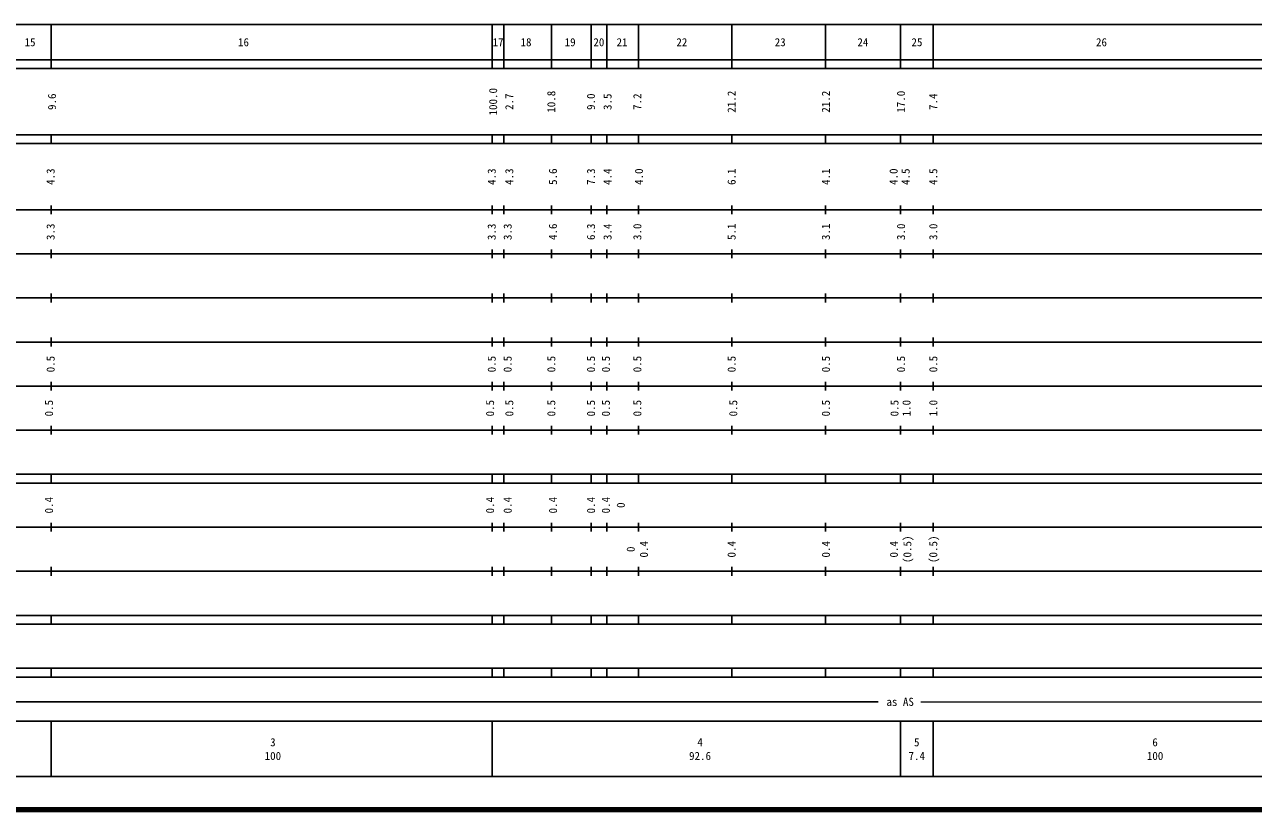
# Model space of a CAD drawing. Units: millimetres on the paper, enlarged 1000 times. Extents: x 40000 to 680000, y 20000 to 380000.
# Drawn here: x 261996 to 540589, y 20000 to 198000 of the extents above; entities that cross this region are included whole.
import ezdxf
from ezdxf.enums import TextEntityAlignment as Align

# ---------------------------------------------------------------- set-up
doc = ezdxf.new("R2010")
doc.units = ezdxf.units.MM
doc.header["$LTSCALE"] = 1000
doc.layers.add('M-TTL', color=2, linetype='Continuous', lineweight=140)
doc.layers.add('M-TTL-BAND', color=7, linetype='Continuous', lineweight=25)
doc.styles.add('ＭＳ ゴシック', font='')
doc.styles.get('ＭＳ ゴシック').set_extended_font_data('MS Gothic')

msp = doc.modelspace()

# ---------------------------------------------------------------- linework, layer by layer
at = {"layer": 'M-TTL'}
msp.add_line((40000, 20000), (680000, 20000), dxfattribs=at)
at = {"layer": 'M-TTL-BAND'}
for p, q in [((68000, 198000), (579000, 198000)), ((268000, 198000), (268000, 188000)), ((368000, 198000), (368000, 188000)), ((370670, 198000), (370670, 188000)), ((381470, 198000), (381470, 188000)), ((390470, 198000), (390470, 188000)), ((393970, 198000), (393970, 188000)), ((401170, 198000), (401170, 188000)), ((422370, 198000), (422370, 188000)), ((443570, 198000), (443570, 188000)), ((460600, 198000), (460600, 188000)), ((468000, 198000), (468000, 188000)), ((40000, 190000), (579000, 190000)), ((40000, 188000), (579000, 188000)), ((40000, 173000), (579000, 173000)), ((268000, 171000), (268000, 173000)), ((368000, 171000), (368000, 173000)), ((370670, 173000), (370670, 171000)), ((381470, 173000), (381470, 171000)), ((390470, 173000), (390470, 171000)), ((393970, 173000), (393970, 171000)), ((401170, 173000), (401170, 171000)), ((422370, 173000), (422370, 171000)), ((443570, 173000), (443570, 171000)), ((460600, 173000), (460600, 171000)), ((468000, 171000), (468000, 173000)), ((40000, 171000), (579000, 171000)), ((268000, 155000), (268000, 157000)), ((368000, 155000), (368000, 157000)), ((370670, 157000), (370670, 155000)), ((381470, 157000), (381470, 155000)), ((390470, 157000), (390470, 155000)), ((393970, 157000), (393970, 155000)), ((401170, 157000), (401170, 155000)), ((422370, 157000), (422370, 155000)), ((443570, 157000), (443570, 155000)), ((460600, 157000), (460600, 155000)), ((468000, 155000), (468000, 157000)), ((40000, 156000), (579000, 156000)), ((46000, 146000), (579000, 146000)), ((268000, 145000), (268000, 147000)), ((368000, 145000), (368000, 147000)), ((370670, 147000), (370670, 145000)), ((381470, 147000), (381470, 145000)), ((390470, 147000), (390470, 145000)), ((393970, 147000), (393970, 145000)), ((401170, 147000), (401170, 145000)), ((422370, 147000), (422370, 145000)), ((443570, 147000), (443570, 145000)), ((460600, 147000), (460600, 145000)), ((468000, 145000), (468000, 147000)), ((268000, 135000), (268000, 137000)), ((368000, 135000), (368000, 137000)), ((370670, 137000), (370670, 135000)), ((381470, 137000), (381470, 135000)), ((390470, 137000), (390470, 135000)), ((393970, 137000), (393970, 135000)), ((401170, 137000), (401170, 135000)), ((422370, 137000), (422370, 135000)), ((443570, 137000), (443570, 135000)), ((460600, 137000), (460600, 135000)), ((468000, 135000), (468000, 137000)), ((52000, 136000), (579000, 136000)), ((46000, 126000), (579000, 126000)), ((268000, 125000), (268000, 127000)), ((368000, 125000), (368000, 127000)), ((370670, 127000), (370670, 125000)), ((381470, 127000), (381470, 125000)), ((390470, 127000), (390470, 125000)), ((393970, 127000), (393970, 125000)), ((401170, 127000), (401170, 125000)), ((422370, 127000), (422370, 125000)), ((443570, 127000), (443570, 125000)), ((460600, 127000), (460600, 125000)), ((468000, 125000), (468000, 127000)), ((52000, 116000), (579000, 116000)), ((268000, 115000), (268000, 117000)), ((368000, 115000), (368000, 117000)), ((370670, 117000), (370670, 115000)), ((381470, 117000), (381470, 115000)), ((390470, 117000), (390470, 115000)), ((393970, 117000), (393970, 115000)), ((401170, 117000), (401170, 115000)), ((422370, 117000), (422370, 115000)), ((443570, 117000), (443570, 115000)), ((460600, 117000), (460600, 115000)), ((468000, 115000), (468000, 117000)), ((46000, 106000), (579000, 106000)), ((268000, 105000), (268000, 107000)), ((368000, 105000), (368000, 107000)), ((370670, 107000), (370670, 105000)), ((381470, 107000), (381470, 105000)), ((390470, 107000), (390470, 105000)), ((393970, 107000), (393970, 105000)), ((401170, 107000), (401170, 105000)), ((422370, 107000), (422370, 105000)), ((443570, 107000), (443570, 105000)), ((460600, 107000), (460600, 105000)), ((468000, 105000), (468000, 107000)), ((40000, 96000), (579000, 96000)), ((268000, 94000), (268000, 96000)), ((368000, 94000), (368000, 96000)), ((370670, 96000), (370670, 94000)), ((381470, 96000), (381470, 94000)), ((390470, 96000), (390470, 94000)), ((393970, 96000), (393970, 94000)), ((401170, 96000), (401170, 94000)), ((422370, 96000), (422370, 94000)), ((443570, 96000), (443570, 94000)), ((460600, 96000), (460600, 94000)), ((468000, 94000), (468000, 96000)), ((40000, 94000), (579000, 94000)), ((49000, 84000), (579000, 84000)), ((268000, 83000), (268000, 85000)), ((368000, 83000), (368000, 85000)), ((370670, 85000), (370670, 83000)), ((381470, 85000), (381470, 83000)), ((390470, 85000), (390470, 83000)), ((393970, 85000), (393970, 83000)), ((401170, 85000), (401170, 83000)), ((422370, 85000), (422370, 83000)), ((443570, 85000), (443570, 83000)), ((460600, 85000), (460600, 83000)), ((468000, 83000), (468000, 85000)), ((40000, 74000), (579000, 74000)), ((268000, 73000), (268000, 75000)), ((368000, 73000), (368000, 75000)), ((370670, 75000), (370670, 73000)), ((381470, 75000), (381470, 73000)), ((390470, 75000), (390470, 73000)), ((393970, 75000), (393970, 73000)), ((401170, 75000), (401170, 73000)), ((422370, 75000), (422370, 73000)), ((443570, 75000), (443570, 73000)), ((460600, 75000), (460600, 73000)), ((468000, 73000), (468000, 75000)), ((40000, 64000), (579000, 64000)), ((40000, 62000), (579000, 62000)), ((268000, 62000), (268000, 64000)), ((368000, 62000), (368000, 64000)), ((370670, 64000), (370670, 62000)), ((381470, 64000), (381470, 62000)), ((390470, 64000), (390470, 62000)), ((393970, 64000), (393970, 62000)), ((401170, 64000), (401170, 62000)), ((422370, 64000), (422370, 62000)), ((443570, 64000), (443570, 62000)), ((460600, 64000), (460600, 62000)), ((468000, 62000), (468000, 64000)), ((40000, 52000), (579000, 52000)), ((268000, 50000), (268000, 52000)), ((368000, 50000), (368000, 52000)), ((370670, 52000), (370670, 50000)), ((381470, 52000), (381470, 50000)), ((390470, 52000), (390470, 50000)), ((393970, 52000), (393970, 50000)), ((401170, 52000), (401170, 50000)), ((422370, 52000), (422370, 50000)), ((443570, 52000), (443570, 50000)), ((460600, 52000), (460600, 50000)), ((468000, 50000), (468000, 52000)), ((40000, 50000), (579000, 50000)), ((70805, 44406), (455539, 44406)), ((40000, 40000), (579000, 40000)), ((268000, 40000), (268000, 27500)), ((368000, 40000), (368000, 27500)), ((460600, 40000), (460600, 27500)), ((468000, 40000), (468000, 27500)), ((68000, 27500), (579000, 27500))]:
    msp.add_line(p, q, dxfattribs=at)
at = {"layer": 'M-TTL-BAND', "lineweight": 13}
msp.add_line((465208, 44406), (565756, 44406), dxfattribs=at)

# ---------------------------------------------------------------- texts
at = {"layer": 'M-TTL-BAND', "style": 'ＭＳ ゴシック'}
for s, p in [('15', (263234, 194000)), ('16', (311633, 194000)), ('17', (369346, 194000)), ('18', (375678, 194000)), ('19', (385679, 194000)), ('20', (392193, 194000)), ('21', (397452, 194000)), ('22', (411008, 194000)), ('23', (433305, 194000)), ('24', (452046, 194000)), ('25', (464305, 194000)), ('26', (506141, 194000)), ('as AS', (460499, 44406)), ('3', (318288, 35238)), ('4', (415132, 35238)), ('5', (464264, 35238)), ('6', (518288, 35238)), ('100', (318288, 32131)), ('92.6', (415132, 32131)), ('7.4', (464264, 32131)), ('100', (518288, 32131))]:
    msp.add_text(s, height=1833, dxfattribs=at).set_placement(p, align=Align.MIDDLE_CENTER)
for s, p in [('9.6', (268216, 180500)), ('100.0', (368216, 180500)), ('2.7', (371879, 180500)), ('10.8', (381403, 180500)), ('9.0', (390403, 180500)), ('3.5', (394153, 180500)), ('7.2', (400904, 180500)), ('21.2', (422279, 180500)), ('21.2', (443655, 180500)), ('17.0', (460685, 180500)), ('7.4', (468000, 180500)), ('4.3', (267891, 163500)), ('4.3', (367891, 163500)), ('4.3', (371879, 163500)), ('5.6', (381778, 163500)), ('7.3', (390403, 163500)), ('4.4', (394153, 163500)), ('4.0', (401279, 163500)), ('6.1', (422279, 163500)), ('4.1', (443655, 163500)), ('4.0', (459007, 163500)), ('4.5', (461743, 163500)), ('4.5', (468000, 163500)), ('3.3', (267891, 151000)), ('3.3', (367891, 151000)), ('3.3', (371504, 151000)), ('4.6', (381778, 151000)), ('6.3', (390403, 151000)), ('3.4', (394153, 151000)), ('3.0', (400904, 151000)), ('5.1', (422279, 151000)), ('3.1', (443655, 151000)), ('3.0', (460685, 151000)), ('3.0', (468000, 151000)), ('0.5', (267891, 121000)), ('0.5', (367891, 121000)), ('0.5', (371504, 121000)), ('0.5', (381403, 121000)), ('0.5', (390403, 121000)), ('0.5', (393778, 121000)), ('0.5', (400904, 121000)), ('0.5', (422279, 121000)), ('0.5', (443655, 121000)), ('0.5', (460685, 121000)), ('0.5', (468000, 121000)), ('0.5', (267516, 111000)), ('0.5', (367516, 111000)), ('0.5', (371879, 111000)), ('0.5', (381403, 111000)), ('0.5', (390403, 111000)), ('0.5', (393778, 111000)), ('0.5', (400904, 111000)), ('0.5', (422654, 111000)), ('0.5', (443655, 111000)), ('0.5', (459207, 111000)), ('1.0', (461935, 111000)), ('1.0', (468000, 111000)), ('0.4', (267516, 89000)), ('0.4', (367516, 89000)), ('0.4', (371504, 89000)), ('0.4', (381778, 89000)), ('0.4', (390403, 89000)), ('0.4', (393778, 89000)), ('0', (397153, 89000)), ('(0.5)', (462124, 79000)), ('(0.5)', (468000, 79000)), ('0', (399403, 79000)), ('0.4', (402404, 79000)), ('0.4', (422279, 79000)), ('0.4', (443655, 79000)), ('0.4', (459059, 79000))]:
    msp.add_text(s, height=1833, rotation=90, dxfattribs=at).set_placement(p, align=Align.MIDDLE_CENTER)

doc.saveas('drawing.dxf')
